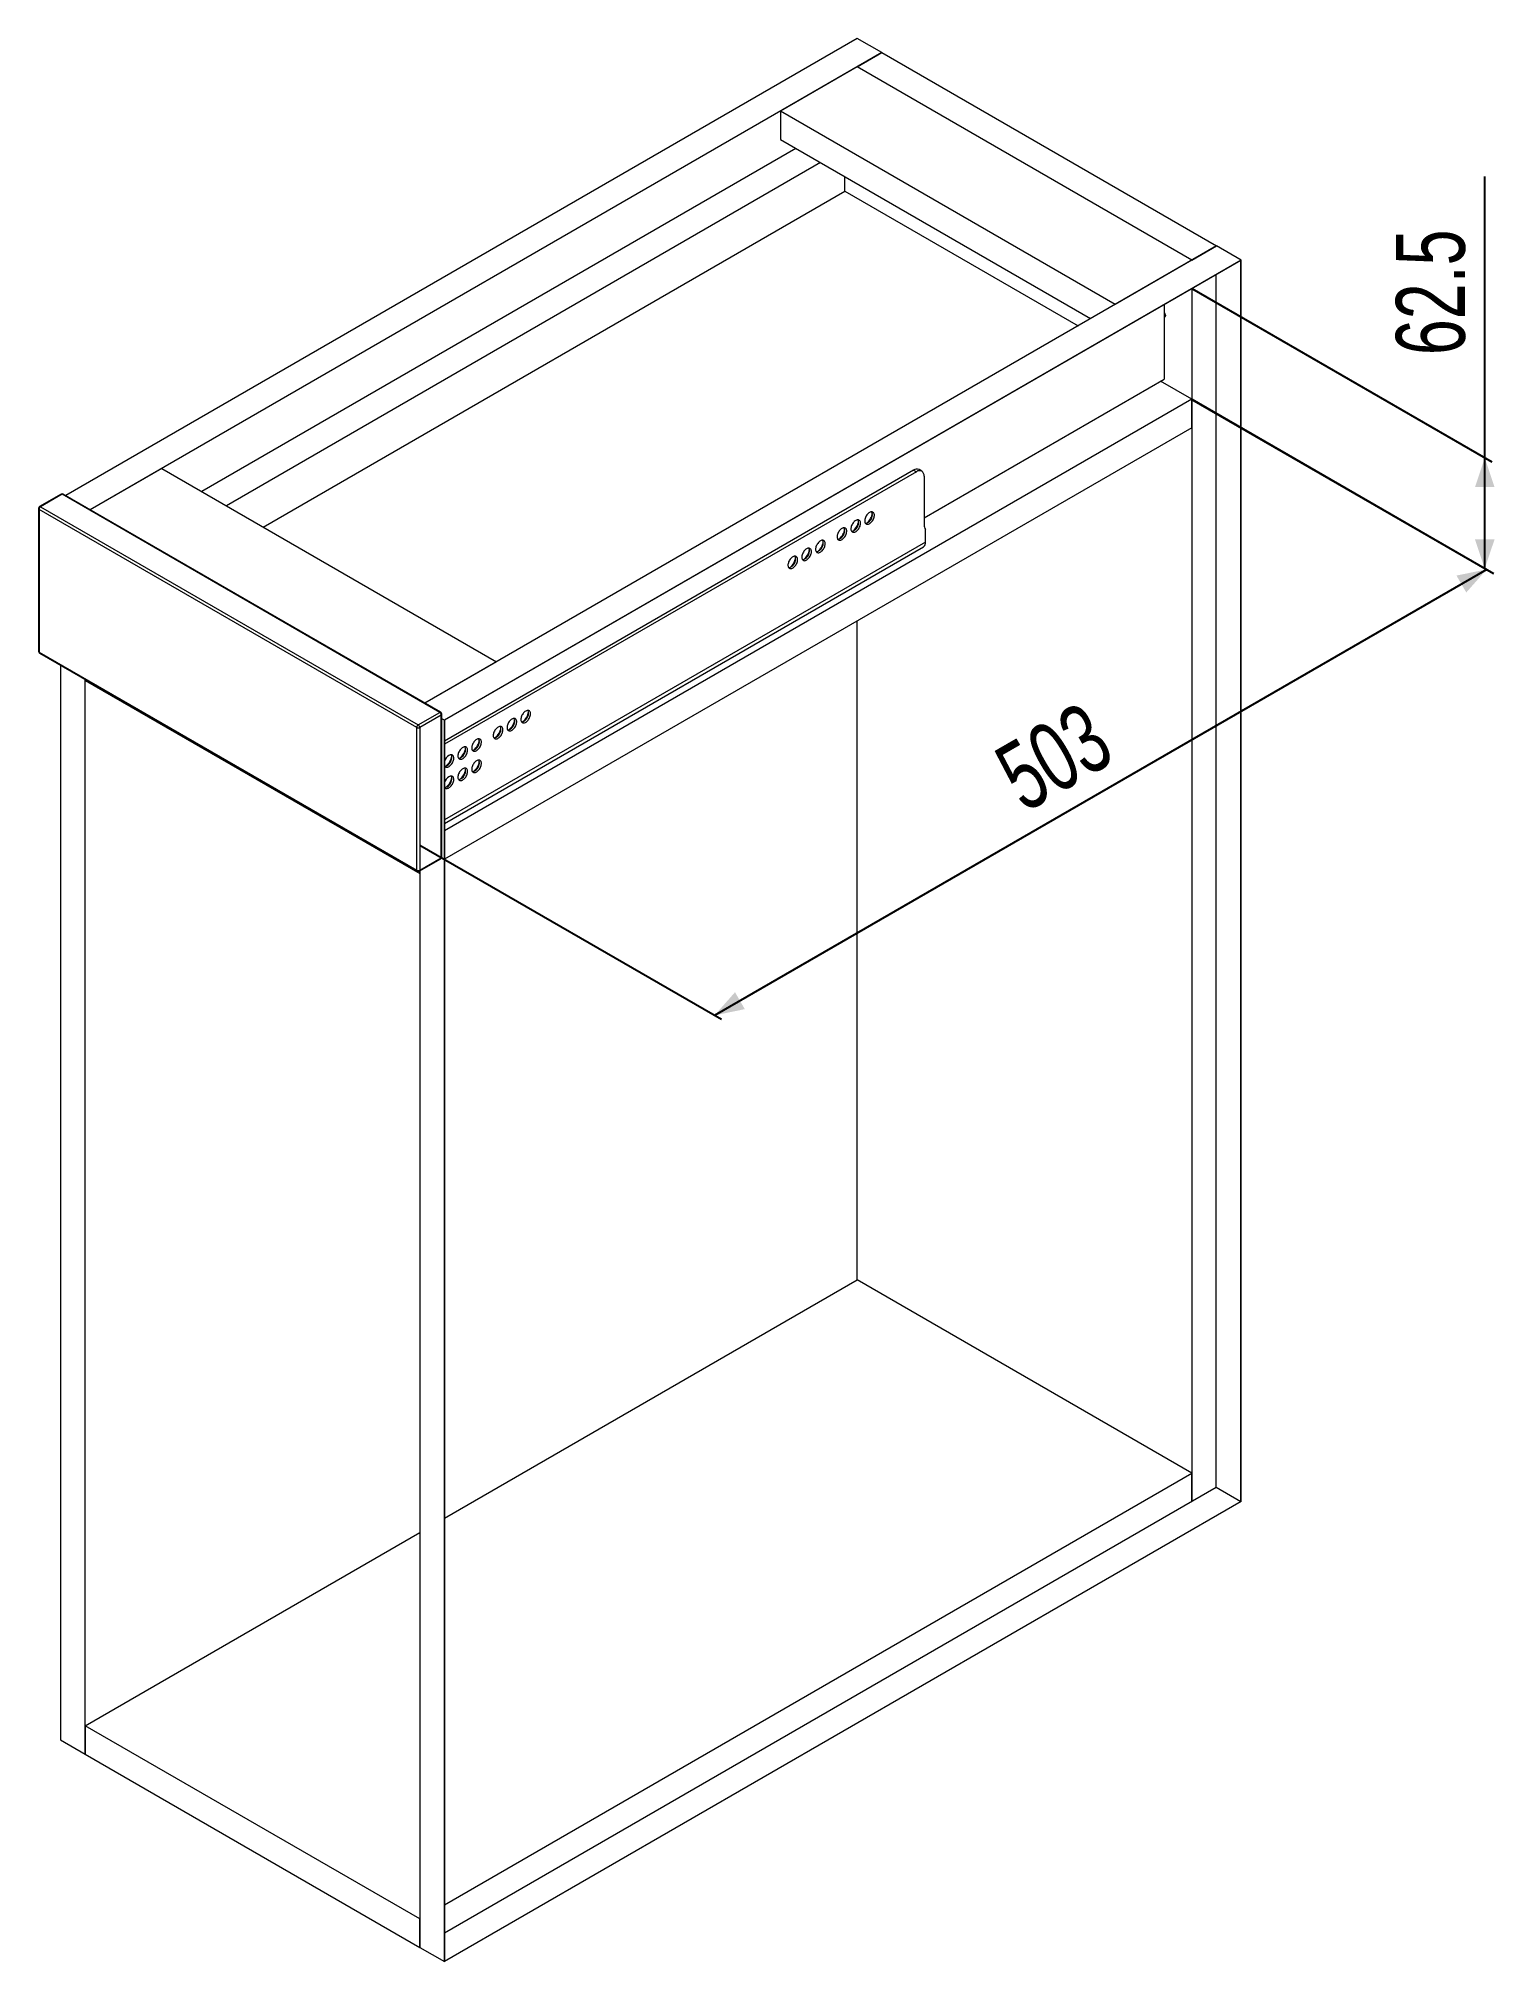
# Model space of a CAD drawing. Header units: millimetres. Extents: x 328 to 551, y 150 to 445.
import ezdxf

# ---------------------------------------------------------------- set-up
doc = ezdxf.new("R2010")
doc.units = ezdxf.units.MM
doc.layers.add('BEMAßUNG', color=7, linetype='Continuous')
doc.styles.add('SLDTEXTSTYLE0', font='TXT', dxfattribs={"width": 0.7})
doc.dimstyles.new('SLDDIMSTYLE0', dxfattribs={"dimtxt": 11.017415, "dimasz": 5.5, "dimexe": 0, "dimexo": 0.0625, "dimgap": 2.754354, "dimtad": 1, "dimdec": 3, "dimlfac": 3, "dimrnd": 1e-09, "dimzin": 12, "dimdsep": 46, "dimtxsty": 'SLDTEXTSTYLE0', "dimsah": 1, "dimcen": 0.09, "dimadec": 0, "dimazin": 3, "dimtfac": 1, "dimtofl": 0, "dimtmove": 0, "dimatfit": 3, "dimfxl": 1, "dimfrac": 2, "dimtolj": 1, "dimtzin": 12, "dimarcsym": 0})

# ---------------------------------------------------------------- blocks, each defined once
blk = doc.blocks.new('_D')
at = {"layer": 'BEMAßUNG', "transparency": 16777216}
for p, q in [((549.94, 380.77), (549.94, 423.97)), ((504.95, 406.75), (551, 380.16)), ((504.95, 389.74), (551, 363.15)), ((549.94, 363.76), (549.94, 380.77))]:
    blk.add_line(p, q, dxfattribs=at)
for points in [[(549.94, 380.77), (548.44, 376.28), (551.44, 376.28)], [(549.94, 363.76), (551.44, 368.25), (548.44, 368.25)]]:
    blk.add_solid(points, dxfattribs=at)
at = {"layer": 'BEMAßUNG', "transparency": 16777216, "insert": (536.3, 396.53), "char_height": 10.583, "attachment_point": 1, "rotation": 90, "style": 'SLDTEXTSTYLE0'}
blk.add_mtext('62.5', dxfattribs=at)
blk = doc.blocks.new('_D_1')
at = {"layer": 'BEMAßUNG', "transparency": 16777216}
for p, q in [((504.97, 389.78), (551.3, 363.03)), ((550.24, 363.65), (431.68, 295.2)), ((386.41, 321.34), (432.74, 294.59))]:
    blk.add_line(p, q, dxfattribs=at)
for points in [[(550.24, 363.65), (545.6, 362.7), (547.1, 360.1)], [(431.68, 295.2), (436.32, 296.15), (434.82, 298.75)]]:
    blk.add_solid(points, dxfattribs=at)
at = {"layer": 'BEMAßUNG', "transparency": 16777216, "insert": (473.96, 335.36), "char_height": 10.583, "attachment_point": 1, "rotation": 29.9973, "style": 'SLDTEXTSTYLE0'}
blk.add_mtext('503', dxfattribs=at)

msp = doc.modelspace()

# ---------------------------------------------------------------- linework, layer by layer
at = {"color": 7, "linetype": 'Continuous', "lineweight": 15}
for p, q in [((453.58757, 445.13564), (332.0453, 374.97078)), ((457.35881, 442.95855), (335.81653, 372.79369)), ((457.35881, 442.95855), (453.58757, 445.13564)), ((453.58757, 440.78146), (457.35881, 442.95855)), ((457.35881, 442.95855), (508.7419, 413.29572)), ((453.58757, 440.78146), (441.80246, 433.97806)), ((504.97066, 411.11863), (453.58757, 440.78146)), ((441.80246, 433.97806), (441.80246, 429.62318)), ((493.18555, 404.31523), (441.80246, 433.97806)), ((444.17735, 428.25218), (352.96119, 375.59421)), ((441.80246, 429.62318), (489.4137, 402.13779)), ((447.94859, 426.07509), (356.73243, 373.41712)), ((451.70195, 421.70954), (451.70195, 423.90832)), ((362.3902, 370.15096), (451.70195, 421.70954)), ((451.70195, 421.70954), (487.50929, 401.0384)), ((508.7419, 413.29572), (387.19963, 343.13086)), ((504.97066, 411.11863), (508.7419, 413.29572)), ((512.51314, 411.11863), (508.7419, 413.29572)), ((512.51314, 411.11863), (390.18366, 340.49933)), ((512.48957, 411.07781), (390.20723, 340.48572)), ((504.97066, 411.11863), (493.18555, 404.31523)), ((512.48957, 220.60606), (512.48957, 411.07781)), ((512.51314, 220.59244), (512.51314, 411.11863)), ((508.71833, 222.78314), (508.71833, 408.90072)), ((504.97066, 406.73724), (504.97066, 220.61966)), ((500.72802, 404.28801), (500.72802, 392.86232)), ((500.72802, 403.12507), (500.92869, 402.6111)), ((500.72802, 402.49526), (500.92869, 402.6111)), ((500.92869, 402.6111), (500.72802, 402.32881)), ((463.84062, 371.56767), (500.72802, 392.86232)), ((504.97066, 389.75248), (390.20723, 323.50096)), ((504.97066, 389.75248), (500.15586, 392.53201)), ((504.97066, 385.3976), (504.97066, 389.75248)), ((504.97066, 385.3976), (390.20723, 319.14608)), ((346.81445, 379.14265), (335.81653, 372.79369)), ((346.81445, 379.14265), (398.19754, 349.47982)), ((462.23785, 378.88281), (390.20723, 337.30042)), ((462.66211, 378.63789), (390.20723, 336.81058)), ((462.23785, 378.88281), (462.66211, 378.63789)), ((463.49537, 378.7204), (463.07111, 378.96532)), ((463.84062, 377.95733), (463.84062, 370.47237)), ((331.32715, 375.19294), (328.02732, 373.28799)), ((331.4938, 375.17644), (328.19397, 373.27149)), ((389.47656, 341.70371), (331.4938, 375.17644)), ((389.64321, 341.72021), (331.66045, 375.19294)), ((327.86064, 372.99931), (327.86064, 351.0888)), ((385.94102, 339.39051), (327.95827, 372.86324)), ((327.95827, 372.86324), (327.95827, 350.95273)), ((328.19397, 373.27149), (386.17673, 339.79876)), ((464.07632, 367.8322), (464.07632, 369.7919)), ((390.20723, 324.64726), (463.74489, 367.09965)), ((453.58757, 254.61016), (453.58757, 355.73477)), ((327.95827, 350.95273), (385.94102, 317.48)), ((328.02732, 350.80011), (386.01007, 317.32738)), ((331.2581, 348.93502), (331.2581, 183.99015)), ((398.19754, 349.47982), (387.19963, 343.13086)), ((335.02934, 346.75793), (335.02934, 346.61821)), ((335.02934, 181.81306), (335.02934, 346.75793)), ((335.02934, 346.61821), (386.41243, 316.95538)), ((386.17673, 339.79876), (389.47656, 341.70371)), ((389.71226, 341.29546), (386.41243, 339.39051)), ((389.71226, 319.38495), (389.71226, 341.29546)), ((389.80989, 319.52102), (389.80989, 341.43153)), ((390.18366, 340.49933), (389.80989, 340.71511)), ((390.18366, 149.97314), (390.18366, 340.49933)), ((390.20723, 340.48572), (390.20723, 150.01397)), ((385.94102, 317.48), (385.94102, 339.39051)), ((386.41243, 339.39051), (386.41243, 317.48)), ((386.34338, 317.32738), (389.64321, 319.23233)), ((386.41243, 317.48), (389.71226, 319.38495)), ((386.41243, 316.95538), (386.41243, 317.36724)), ((386.41243, 317.36724), (386.41243, 152.15023)), ((390.20723, 218.02147), (453.58757, 254.61016)), ((504.97066, 224.94733), (453.58757, 254.61016)), ((390.20723, 158.69581), (504.97066, 224.94733)), ((504.97066, 220.61966), (504.97066, 224.94733)), ((390.20723, 154.36814), (508.71833, 222.78314)), ((508.71833, 222.78314), (512.48957, 220.60606)), ((512.51314, 220.59244), (390.18366, 149.97314)), ((390.20723, 150.01397), (512.48957, 220.60606)), ((335.02934, 186.16794), (386.41243, 215.83077)), ((386.41243, 156.50512), (335.02934, 186.16794)), ((335.02934, 186.16794), (335.02934, 181.81306)), ((331.2581, 183.99015), (335.02934, 181.81306)), ((335.02934, 181.81306), (386.41243, 152.15023)), ((386.41243, 152.15023), (386.41243, 156.50512)), ((386.41243, 152.15023), (390.18366, 149.97314))]:
    msp.add_line(p, q, dxfattribs=at)
at = {"color": 8, "linetype": 'Continuous', "lineweight": 15}
msp.add_line((464.07632, 367.8322), (390.20723, 325.18848), dxfattribs=at)
at = {"color": 7, "linetype": 'Continuous', "lineweight": 15, "flags": 128}
for points in [[(455.47319, 372.37842), (455.36509, 372.30687), (455.25929, 372.21858), (455.15805, 372.11542), (455.06352, 371.9996), (454.97773, 371.87357), (454.9025, 371.74003), (454.83943, 371.60182), (454.78987, 371.4619), (454.75487, 371.32323), (454.73518, 371.18878), (454.73122, 371.06141), (454.74308, 370.94383), (454.77049, 370.83856), (454.81289, 370.74784), (454.86935, 370.67359), (454.93869, 370.61741), (455.01942, 370.58049), (455.10982, 370.56361), (455.20796, 370.56714), (455.31176, 370.591), (455.41899, 370.63468), (455.52739, 370.69725), (455.63462, 370.77739), (455.73842, 370.87337), (455.83656, 370.98315), (455.92696, 371.1044), (456.00769, 371.23453), (456.07703, 371.37077), (456.13349, 371.51021), (456.17589, 371.64988), (456.2033, 371.7868), (456.21516, 371.91806), (456.2112, 372.04086), (456.19151, 372.15258), (456.15651, 372.25084), (456.10695, 372.33355), (456.04388, 372.39894), (455.96865, 372.44561), (455.88286, 372.47259), (455.78833, 372.47928), (455.68709, 372.46555), (455.58129, 372.43169), (455.47319, 372.37842)], [(451.23055, 369.92919), (451.12245, 369.85765), (451.01665, 369.76936), (450.91541, 369.6662), (450.82088, 369.55037), (450.73509, 369.42435), (450.65986, 369.29081), (450.59679, 369.1526), (450.54723, 369.01267), (450.51223, 368.874), (450.49254, 368.73955), (450.48858, 368.61218), (450.50044, 368.49461), (450.52785, 368.38934), (450.57025, 368.29861), (450.62671, 368.22437), (450.69605, 368.16819), (450.77678, 368.13126), (450.86718, 368.11439), (450.96532, 368.11791), (451.06912, 368.14177), (451.17635, 368.18546), (451.28475, 368.24803), (451.39198, 368.32816), (451.49578, 368.42414), (451.59392, 368.53393), (451.68432, 368.65518), (451.76505, 368.78531), (451.83439, 368.92154), (451.89085, 369.06098), (451.93325, 369.20065), (451.96066, 369.33758), (451.97252, 369.46884), (451.96856, 369.59164), (451.94887, 369.70336), (451.91387, 369.80162), (451.86431, 369.88432), (451.80124, 369.94971), (451.72601, 369.99639), (451.64022, 370.02336), (451.54569, 370.03005), (451.44445, 370.01632), (451.33865, 369.98246), (451.23055, 369.92919)], [(453.35187, 371.1538), (453.24377, 371.08226), (453.13797, 370.99397), (453.03673, 370.89081), (452.9422, 370.77498), (452.85641, 370.64896), (452.78118, 370.51542), (452.71811, 370.37721), (452.66855, 370.23728), (452.63355, 370.09862), (452.61386, 369.96416), (452.6099, 369.8368), (452.62176, 369.71922), (452.64917, 369.61395), (452.69157, 369.52323), (452.74803, 369.44898), (452.81737, 369.3928), (452.8981, 369.35588), (452.9885, 369.339), (453.08664, 369.34253), (453.19044, 369.36639), (453.29767, 369.41007), (453.40607, 369.47264), (453.5133, 369.55277), (453.6171, 369.64876), (453.71524, 369.75854), (453.80564, 369.87979), (453.88637, 370.00992), (453.95571, 370.14616), (454.01217, 370.2856), (454.05457, 370.42527), (454.08198, 370.56219), (454.09384, 370.69345), (454.08988, 370.81625), (454.07019, 370.92797), (454.03519, 371.02623), (453.98563, 371.10894), (453.92256, 371.17432), (453.84733, 371.221), (453.76154, 371.24797), (453.66701, 371.25467), (453.56577, 371.24094), (453.45997, 371.20707), (453.35187, 371.1538)], [(445.8094, 366.79963), (445.70129, 366.72808), (445.59549, 366.63979), (445.49425, 366.53663), (445.39973, 366.42081), (445.31394, 366.29478), (445.23871, 366.16124), (445.17564, 366.02304), (445.12608, 365.88311), (445.09108, 365.74444), (445.07139, 365.60999), (445.06743, 365.48262), (445.07929, 365.36505), (445.1067, 365.25978), (445.14909, 365.16905), (445.20556, 365.09481), (445.2749, 365.03862), (445.35562, 365.0017), (445.44602, 364.98482), (445.54417, 364.98835), (445.64796, 365.01221), (445.7552, 365.05589), (445.86359, 365.11847), (445.97083, 365.1986), (446.07463, 365.29458), (446.17277, 365.40436), (446.26317, 365.52561), (446.3439, 365.65574), (446.41323, 365.79198), (446.4697, 365.93142), (446.51209, 366.07109), (446.53951, 366.20801), (446.55136, 366.33928), (446.54741, 366.46207), (446.52772, 366.57379), (446.49272, 366.67205), (446.44316, 366.75476), (446.38009, 366.82015), (446.30486, 366.86683), (446.21906, 366.8938), (446.12454, 366.90049), (446.0233, 366.88676), (445.9175, 366.8529), (445.8094, 366.79963)], [(447.93072, 368.02424), (447.82261, 367.9527), (447.71682, 367.8644), (447.61557, 367.76125), (447.52105, 367.64542), (447.43526, 367.51939), (447.36003, 367.38585), (447.29696, 367.24765), (447.2474, 367.10772), (447.2124, 366.96905), (447.19271, 366.8346), (447.18875, 366.70723), (447.20061, 366.58966), (447.22802, 366.48439), (447.27041, 366.39366), (447.32688, 366.31942), (447.39622, 366.26323), (447.47694, 366.22631), (447.56734, 366.20943), (447.66549, 366.21296), (447.76928, 366.23682), (447.87652, 366.2805), (447.98491, 366.34308), (448.09215, 366.42321), (448.19595, 366.51919), (448.29409, 366.62898), (448.38449, 366.75023), (448.46522, 366.88036), (448.53455, 367.01659), (448.59102, 367.15603), (448.63341, 367.2957), (448.66083, 367.43263), (448.67268, 367.56389), (448.66873, 367.68669), (448.64904, 367.79841), (448.61404, 367.89667), (448.56448, 367.97937), (448.50141, 368.04476), (448.42618, 368.09144), (448.34038, 368.11841), (448.24586, 368.1251), (448.14462, 368.11137), (448.03882, 368.07751), (447.93072, 368.02424)], [(443.68808, 365.57502), (443.57997, 365.50347), (443.47417, 365.41518), (443.37293, 365.31202), (443.27841, 365.1962), (443.19262, 365.07017), (443.11739, 364.93663), (443.05432, 364.79842), (443.00475, 364.65849), (442.96976, 364.51983), (442.95007, 364.38538), (442.94611, 364.25801), (442.95797, 364.14043), (442.98538, 364.03516), (443.02777, 363.94444), (443.08424, 363.87019), (443.15358, 363.81401), (443.2343, 363.77709), (443.3247, 363.76021), (443.42285, 363.76374), (443.52664, 363.7876), (443.63388, 363.83128), (443.74227, 363.89385), (443.84951, 363.97399), (443.95331, 364.06997), (444.05145, 364.17975), (444.14185, 364.301), (444.22258, 364.43113), (444.29191, 364.56737), (444.34838, 364.70681), (444.39077, 364.84648), (444.41819, 364.9834), (444.43004, 365.11466), (444.42609, 365.23746), (444.4064, 365.34918), (444.3714, 365.44744), (444.32184, 365.53015), (444.25877, 365.59554), (444.18354, 365.64221), (444.09774, 365.66919), (444.00322, 365.67588), (443.90198, 365.66215), (443.79618, 365.62829), (443.68808, 365.57502)], [(398.43324, 339.44996), (398.32514, 339.37841), (398.21934, 339.29012), (398.1181, 339.18696), (398.02358, 339.07114), (397.93778, 338.94511), (397.86255, 338.81157), (397.79948, 338.67336), (397.74992, 338.53344), (397.71492, 338.39477), (397.69524, 338.26032), (397.69128, 338.13295), (397.70313, 338.01537), (397.73055, 337.9101), (397.77294, 337.81938), (397.82941, 337.74513), (397.89874, 337.68895), (397.97947, 337.65203), (398.06987, 337.63515), (398.16801, 337.63868), (398.27181, 337.66254), (398.37905, 337.70622), (398.48744, 337.76879), (398.59468, 337.84893), (398.69847, 337.94491), (398.79662, 338.05469), (398.88702, 338.17594), (398.96774, 338.30607), (399.03708, 338.44231), (399.09355, 338.58175), (399.13594, 338.72142), (399.16335, 338.85834), (399.17521, 338.9896), (399.17125, 339.1124), (399.15156, 339.22412), (399.11657, 339.32238), (399.067, 339.40509), (399.00393, 339.47048), (398.9287, 339.51715), (398.84291, 339.54413), (398.74839, 339.55082), (398.64715, 339.53709), (398.54135, 339.50323), (398.43324, 339.44996)], [(400.55456, 340.67457), (400.44646, 340.60302), (400.34066, 340.51473), (400.23942, 340.41157), (400.1449, 340.29575), (400.0591, 340.16972), (399.98387, 340.03618), (399.9208, 339.89798), (399.87124, 339.75805), (399.83624, 339.61938), (399.81656, 339.48493), (399.8126, 339.35756), (399.82445, 339.23999), (399.85187, 339.13472), (399.89426, 339.04399), (399.95073, 338.96975), (400.02006, 338.91356), (400.10079, 338.87664), (400.19119, 338.85976), (400.28933, 338.86329), (400.39313, 338.88715), (400.50037, 338.93083), (400.60876, 338.99341), (400.716, 339.07354), (400.81979, 339.16952), (400.91794, 339.2793), (401.00834, 339.40055), (401.08906, 339.53068), (401.1584, 339.66692), (401.21487, 339.80636), (401.25726, 339.94603), (401.28468, 340.08296), (401.29653, 340.21422), (401.29257, 340.33701), (401.27288, 340.44873), (401.23789, 340.54699), (401.18832, 340.6297), (401.12525, 340.69509), (401.05002, 340.74177), (400.96423, 340.76874), (400.86971, 340.77543), (400.76847, 340.7617), (400.66267, 340.72784), (400.55456, 340.67457)], [(402.67588, 341.89918), (402.56778, 341.82764), (402.46198, 341.73935), (402.36074, 341.63619), (402.26622, 341.52036), (402.18042, 341.39433), (402.10519, 341.26079), (402.04212, 341.12259), (401.99256, 340.98266), (401.95756, 340.84399), (401.93788, 340.70954), (401.93392, 340.58217), (401.94577, 340.4646), (401.97319, 340.35933), (402.01558, 340.2686), (402.07205, 340.19436), (402.14138, 340.13817), (402.22211, 340.10125), (402.31251, 340.08437), (402.41065, 340.0879), (402.51445, 340.11176), (402.62169, 340.15545), (402.73008, 340.21802), (402.83732, 340.29815), (402.94111, 340.39413), (403.03926, 340.50392), (403.12966, 340.62517), (403.21038, 340.7553), (403.27972, 340.89153), (403.33619, 341.03097), (403.37858, 341.17064), (403.406, 341.30757), (403.41785, 341.43883), (403.41389, 341.56163), (403.3942, 341.67335), (403.35921, 341.77161), (403.30964, 341.85431), (403.24658, 341.9197), (403.17134, 341.96638), (403.08555, 341.99335), (402.99103, 342.00004), (402.88979, 341.98631), (402.78399, 341.95245), (402.67588, 341.89918)], [(395.13341, 337.545), (395.02531, 337.47346), (394.91951, 337.38517), (394.81827, 337.28201), (394.72374, 337.16618), (394.63795, 337.04016), (394.56272, 336.90662), (394.49965, 336.76841), (394.45009, 336.62848), (394.41509, 336.48982), (394.3954, 336.35536), (394.39144, 336.22799), (394.4033, 336.11042), (394.43072, 336.00515), (394.47311, 335.91443), (394.52957, 335.84018), (394.59891, 335.784), (394.67964, 335.74707), (394.77004, 335.7302), (394.86818, 335.73373), (394.97198, 335.75759), (395.07922, 335.80127), (395.18761, 335.86384), (395.29485, 335.94397), (395.39864, 336.03995), (395.49679, 336.14974), (395.58718, 336.27099), (395.66791, 336.40112), (395.73725, 336.53736), (395.79371, 336.6768), (395.83611, 336.81647), (395.86352, 336.95339), (395.87538, 337.08465), (395.87142, 337.20745), (395.85173, 337.31917), (395.81673, 337.41743), (395.76717, 337.50014), (395.7041, 337.56552), (395.62887, 337.6122), (395.54308, 337.63917), (395.44855, 337.64587), (395.34731, 337.63214), (395.24151, 337.59827), (395.13341, 337.545)], [(390.20723, 333.50908), (390.23047, 333.4652), (390.28693, 333.39096), (390.35627, 333.33477), (390.437, 333.29785), (390.5274, 333.28097), (390.62554, 333.2845), (390.72934, 333.30836), (390.83657, 333.35204), (390.94497, 333.41462), (391.0522, 333.49475), (391.156, 333.59073), (391.25415, 333.70052), (391.34454, 333.82177), (391.42527, 333.9519), (391.49461, 334.08813), (391.55107, 334.22757), (391.59347, 334.36724), (391.62088, 334.50417), (391.63274, 334.63543), (391.62878, 334.75823), (391.60909, 334.86995), (391.57409, 334.96821), (391.52453, 335.05091), (391.46146, 335.1163), (391.38623, 335.16298), (391.30044, 335.18995), (391.20591, 335.19664), (391.10467, 335.18291), (390.99887, 335.14905), (390.89077, 335.09578), (390.89077, 335.09578)], [(393.01209, 336.32039), (392.90399, 336.24885), (392.79819, 336.16056), (392.69695, 336.0574), (392.60242, 335.94157), (392.51663, 335.81555), (392.4414, 335.68201), (392.37833, 335.5438), (392.32877, 335.40387), (392.29377, 335.2652), (392.27408, 335.13075), (392.27012, 335.00338), (392.28198, 334.88581), (392.3094, 334.78054), (392.35179, 334.68981), (392.40825, 334.61557), (392.47759, 334.55939), (392.55832, 334.52246), (392.64872, 334.50559), (392.74686, 334.50911), (392.85066, 334.53297), (392.95789, 334.57666), (393.06629, 334.63923), (393.17352, 334.71936), (393.27732, 334.81534), (393.37547, 334.92513), (393.46586, 335.04638), (393.54659, 335.17651), (393.61593, 335.31274), (393.67239, 335.45218), (393.71479, 335.59185), (393.7422, 335.72878), (393.75406, 335.86004), (393.7501, 335.98284), (393.73041, 336.09456), (393.69541, 336.19282), (393.64585, 336.27552), (393.58278, 336.34091), (393.50755, 336.38759), (393.42176, 336.41456), (393.32723, 336.42125), (393.22599, 336.40752), (393.12019, 336.37366), (393.01209, 336.32039)], [(395.13341, 334.27884), (395.02531, 334.2073), (394.91951, 334.11901), (394.81827, 334.01585), (394.72374, 333.90002), (394.63795, 333.77399), (394.56272, 333.64045), (394.49965, 333.50225), (394.45009, 333.36232), (394.41509, 333.22365), (394.3954, 333.0892), (394.39144, 332.96183), (394.4033, 332.84426), (394.43072, 332.73899), (394.47311, 332.64826), (394.52957, 332.57402), (394.59891, 332.51783), (394.67964, 332.48091), (394.77004, 332.46403), (394.86818, 332.46756), (394.97198, 332.49142), (395.07922, 332.53511), (395.18761, 332.59768), (395.29485, 332.67781), (395.39864, 332.77379), (395.49679, 332.88358), (395.58718, 333.00483), (395.66791, 333.13496), (395.73725, 333.27119), (395.79371, 333.41063), (395.83611, 333.5503), (395.86352, 333.68723), (395.87538, 333.81849), (395.87142, 333.94129), (395.85173, 334.05301), (395.81673, 334.15127), (395.76717, 334.23397), (395.7041, 334.29936), (395.62887, 334.34604), (395.54308, 334.37301), (395.44855, 334.3797), (395.34731, 334.36597), (395.24151, 334.33211), (395.13341, 334.27884)], [(390.20723, 330.24291), (390.23047, 330.19904), (390.28693, 330.12479), (390.35627, 330.06861), (390.437, 330.03169), (390.5274, 330.01481), (390.62554, 330.01834), (390.72934, 330.0422), (390.83657, 330.08588), (390.94497, 330.14845), (391.0522, 330.22859), (391.156, 330.32457), (391.25415, 330.43435), (391.34454, 330.5556), (391.42527, 330.68573), (391.49461, 330.82197), (391.55107, 330.96141), (391.59347, 331.10108), (391.62088, 331.238), (391.63274, 331.36926), (391.62878, 331.49206), (391.60909, 331.60378), (391.57409, 331.70204), (391.52453, 331.78475), (391.46146, 331.85014), (391.38623, 331.89681), (391.30044, 331.92379), (391.20591, 331.93048), (391.10467, 331.91675), (390.99887, 331.88289), (390.89077, 331.82962), (390.89077, 331.82962)], [(393.01209, 333.05423), (392.90399, 332.98268), (392.79819, 332.89439), (392.69695, 332.79123), (392.60242, 332.67541), (392.51663, 332.54938), (392.4414, 332.41584), (392.37833, 332.27764), (392.32877, 332.13771), (392.29377, 331.99904), (392.27408, 331.86459), (392.27012, 331.73722), (392.28198, 331.61965), (392.3094, 331.51438), (392.35179, 331.42365), (392.40825, 331.34941), (392.47759, 331.29322), (392.55832, 331.2563), (392.64872, 331.23942), (392.74686, 331.24295), (392.85066, 331.26681), (392.95789, 331.31049), (393.06629, 331.37307), (393.17352, 331.4532), (393.27732, 331.54918), (393.37547, 331.65896), (393.46586, 331.78021), (393.54659, 331.91034), (393.61593, 332.04658), (393.67239, 332.18602), (393.71479, 332.32569), (393.7422, 332.46262), (393.75406, 332.59388), (393.7501, 332.71667), (393.73041, 332.82839), (393.69541, 332.92665), (393.64585, 333.00936), (393.58278, 333.07475), (393.50755, 333.12143), (393.42176, 333.1484), (393.32723, 333.15509), (393.22599, 333.14136), (393.12019, 333.1075), (393.01209, 333.05423)]]:
    msp.add_lwpolyline(points, dxfattribs=at)
at = {"color": 7, "linetype": 'Continuous', "lineweight": 15}
for centre, radius, start, end in [((462.72783, 378.18334), 0.85401, 66.2989811, 125.0114774), ((463.11977, 378.06974), 0.72956, 351.1366474, 128.8526008), ((331.4938, 374.90426), 0.33333, 60.0026883, 119.9973117), ((328.19397, 372.99931), 0.33333, 119.9973117, 180), ((328.47001, 372.83995), 0.51227, 122.6054783, 177.3945215), ((453.57473, 372.61701), 2.37079, 308.4999999, 351.5053766), ((454.52402, 372.04047), 1.38441, 298.7708891, 18.4427626), ((449.33209, 370.16778), 2.37079, 308.4999997, 351.5053768), ((450.28138, 369.59124), 1.38441, 298.7708891, 18.4427626), ((452.7256, 370.13983), 0.63783, 268.1399517, 302.5772227), ((451.45341, 371.39239), 2.37079, 308.4999999, 351.5053766), ((452.4027, 370.81585), 1.38441, 298.7708891, 18.4427626), ((454.84692, 371.36444), 0.63783, 268.1399517, 302.5772227), ((464.76767, 370.41242), 0.92899, 176.3002473, 221.9098916), ((443.91094, 367.03822), 2.37079, 308.4999999, 351.5053766), ((444.86023, 366.46168), 1.38441, 298.7708891, 18.4427626), ((447.30444, 367.01027), 0.63783, 268.1399517, 302.5772227), ((446.03226, 368.26283), 2.37079, 308.4999997, 351.5053768), ((446.98155, 367.68629), 1.38441, 298.7708891, 18.4427626), ((450.60428, 368.91522), 0.63783, 268.1399517, 302.5772227), ((463.26099, 367.75984), 0.81854, 306.2403453, 5.0718351), ((443.0618, 364.56104), 0.63783, 268.1399517, 302.5772227), ((441.78962, 365.8136), 2.37079, 308.4999998, 351.5053767), ((442.73891, 365.23706), 1.38441, 298.7708891, 18.4427626), ((445.18312, 365.78565), 0.63783, 268.1399517, 302.5772227), ((328.19397, 351.0888), 0.33333, 180, 240.0026883), ((386.45276, 339.36722), 0.51227, 122.6054783, 177.3945215), ((385.90069, 339.36722), 0.51227, 2.6054785, 57.3945217), ((389.20052, 341.27217), 0.51227, 2.6054785, 57.3945217), ((389.47656, 341.43153), 0.33333, 0, 60.0026883), ((397.48407, 339.11201), 1.38441, 298.7708891, 18.4427626), ((398.6561, 340.91316), 2.37079, 308.4999999, 351.5053767), ((399.60539, 340.33662), 1.38441, 298.7708891, 18.4427626), ((402.04961, 340.88521), 0.63783, 268.1399517, 302.5772227), ((400.77743, 342.13777), 2.37079, 308.4999999, 351.5053767), ((401.72671, 341.56123), 1.38441, 298.7708891, 18.4427626), ((386.17673, 339.84541), 0.51234, 242.6096722, 297.3903278), ((393.23495, 337.78359), 2.37079, 308.4999999, 351.5053767), ((394.18424, 337.20705), 1.38441, 298.7708891, 18.4427626), ((397.80697, 338.43598), 0.63783, 268.1399517, 302.5772227), ((396.53478, 339.68855), 2.37079, 308.4999999, 351.5053767), ((399.92829, 339.66059), 0.63783, 268.1399517, 302.5772227), ((391.78607, 333.71528), 1.6454, 122.9647072, 163.6468468), ((390.2645, 334.0818), 0.63783, 268.1399517, 302.5772227), ((388.99231, 335.33437), 2.37079, 308.4999999, 351.5053767), ((389.9416, 334.75783), 1.38441, 298.7708891, 18.4427626), ((392.38582, 335.30642), 0.63783, 268.1399517, 302.5772227), ((391.11363, 336.55898), 2.37079, 308.4999999, 351.5053767), ((392.06292, 335.98244), 1.38441, 298.7708891, 18.4427626), ((394.50714, 336.53103), 0.63783, 268.1399517, 302.5772227), ((393.23495, 334.51743), 2.37079, 308.4999999, 351.5053767), ((394.18424, 333.94089), 1.38441, 298.7708891, 18.4427626), ((391.78607, 330.44911), 1.6454, 122.9647072, 163.6468468), ((388.99231, 332.06821), 2.37079, 308.4999999, 351.5053767), ((389.9416, 331.49167), 1.38441, 298.7708891, 18.4427626), ((392.38582, 332.04025), 0.63783, 268.1399517, 302.5772227), ((391.11363, 333.29282), 2.37079, 308.4999999, 351.5053767), ((392.06292, 332.71628), 1.38441, 298.7708891, 18.4427626), ((394.50714, 333.26487), 0.63783, 268.1399517, 302.5772227), ((390.2645, 330.81564), 0.63783, 268.1399517, 302.5772227), ((389.47656, 319.52102), 0.33333, 299.9973117, 0), ((386.17673, 317.9349), 0.51234, 242.6096722, 297.3903278), ((386.17673, 317.61606), 0.33333, 240.0026883, 299.9973117)]:
    msp.add_arc(centre, radius, start, end, dxfattribs=at)
at = {"color": 8, "linetype": 'Continuous', "lineweight": 15}
for centre, radius, start, end in [((331.39616, 375.04015), 0.16766, 54.3824225, 114.307119), ((331.59144, 375.04015), 0.16766, 65.692881, 125.6175775), ((328.02746, 373.01594), 0.16765, 185.6947993, 245.6253417), ((328.09633, 373.13519), 0.16766, 54.3824225, 114.307119), ((328.02746, 351.10543), 0.16765, 185.6947993, 245.6253417), ((328.1216, 350.9347), 0.16433, 173.7011525, 234.9866671), ((389.5742, 341.56741), 0.16766, 65.692881, 125.6175775), ((389.64307, 341.44816), 0.16765, 294.3746583, 354.3052007), ((389.5537, 319.36476), 0.15984, 304.0563508, 7.2558296), ((389.64307, 319.53765), 0.16765, 294.3746583, 354.3052007), ((386.09959, 317.45981), 0.15984, 172.7441704, 235.9436492), ((386.25387, 317.45981), 0.15984, 304.0563508, 7.2558296)]:
    msp.add_arc(centre, radius, start, end, dxfattribs=at)

# ---------------------------------------------------------------- dimensions: what is measured, and where the dimension line sits
at = {"layer": 'BEMAßUNG'}
for base, p1, p2, angle, picture, middle in [((549.94234, 380.77494), (504.94709, 389.73888), (504.94709, 406.75014), 90, '_D', (549.94234, 410.24632)), ((431.68154, 295.20419), (504.97066, 389.7797), (386.41243, 321.33749), 29.9973117, '_D_1', (490.96065, 329.42529))]:
    dim = msp.add_linear_dim(base=base, p1=p1, p2=p2, angle=angle, dimstyle='SLDDIMSTYLE0', dxfattribs=at)
    dim.commit()
    dim.dimension.update_dxf_attribs({"geometry": picture, "text_midpoint": middle, "dimtype": 160})

doc.saveas('drawing.dxf')
